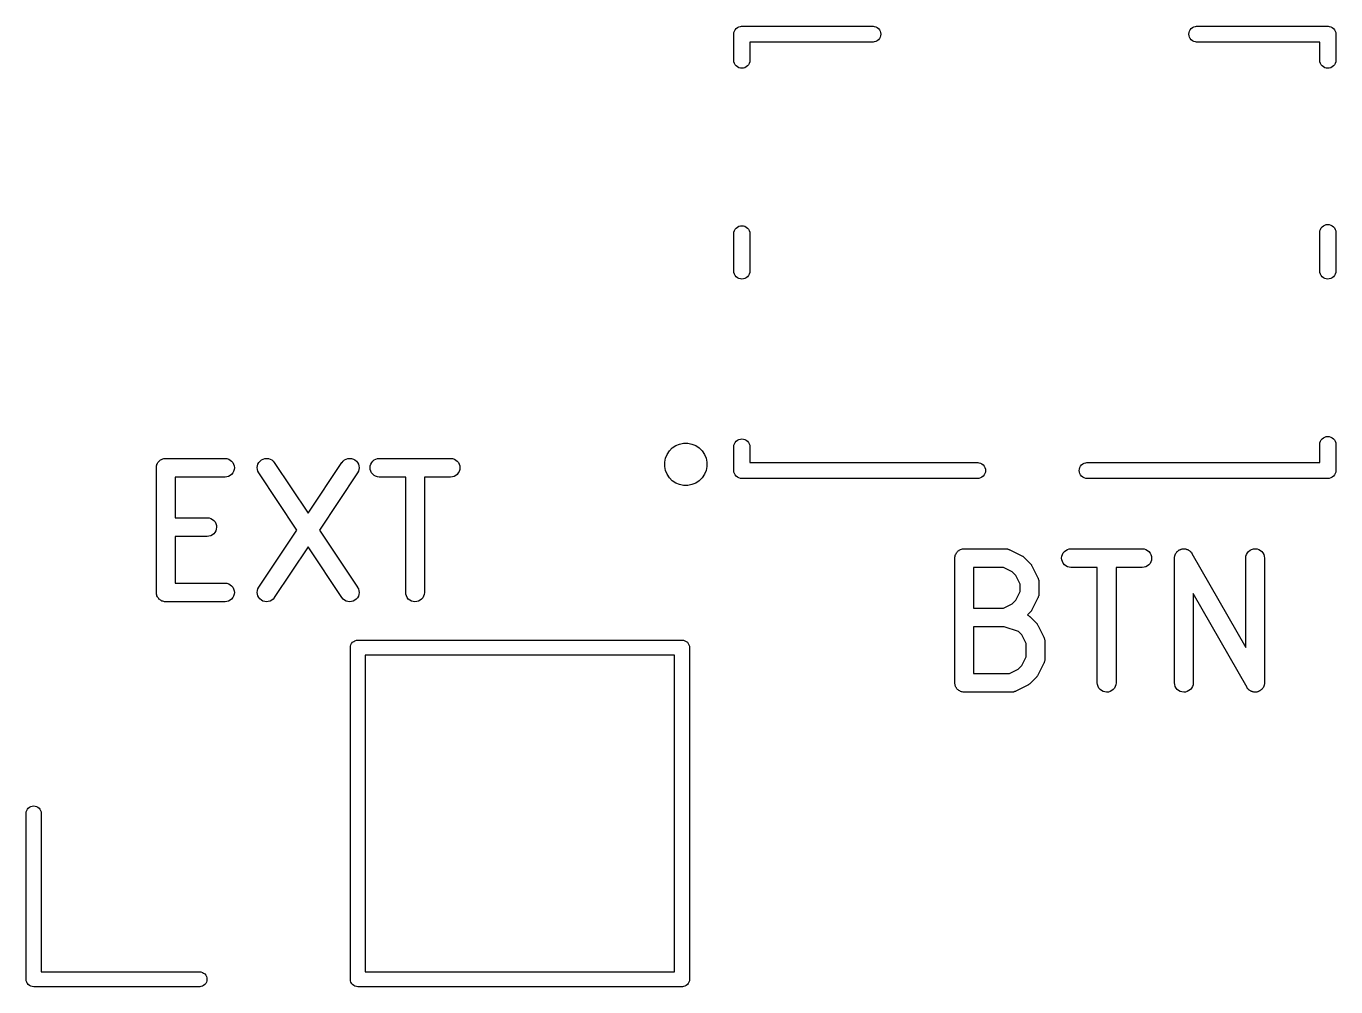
# Model space of a CAD drawing. Extents: x 82.9 to 154.2, y -94.9 to -68.3.
# Drawn here: x 114.01 to 124.51, y -75.99 to -68.29 of the extents above; entities that cross this region are included whole.
import ezdxf

# ---------------------------------------------------------------- set-up
doc = ezdxf.new("R2010")
doc.units = 0
doc.layers.add('BLACK', color=7, linetype='CONTINUOUS')

msp = doc.modelspace()

# ---------------------------------------------------------------- linework, layer by layer
at = {"layer": 'BLACK', "linetype": 'CONTINUOUS'}
for p, q in [((119.686, -68.35), (119.687, -68.3376)), ((119.687, -68.3531), (119.686, -68.35)), ((119.686, -68.5631), (119.687, -68.3531)), ((119.687, -68.3376), (119.691, -68.3256)), ((119.691, -68.3256), (119.697, -68.3146)), ((119.697, -68.3146), (119.705, -68.3049)), ((119.705, -68.3049), (119.715, -68.2969)), ((119.715, -68.2969), (119.726, -68.291)), ((119.726, -68.291), (119.738, -68.2874)), ((119.738, -68.2874), (119.747, -68.2865)), ((119.747, -68.2865), (119.75, -68.2862)), ((119.75, -68.2862), (119.753, -68.2865)), ((119.753, -68.2865), (120.803, -68.2865)), ((120.803, -68.2865), (120.812, -68.2874)), ((120.812, -68.2874), (120.824, -68.291)), ((120.824, -68.291), (120.835, -68.2969)), ((120.835, -68.2969), (120.845, -68.3049)), ((120.845, -68.3049), (120.853, -68.3146)), ((120.853, -68.3146), (120.859, -68.3256)), ((120.859, -68.3744), (120.853, -68.3854)), ((120.859, -68.3256), (120.863, -68.3376)), ((120.863, -68.3624), (120.859, -68.3744)), ((120.863, -68.3376), (120.864, -68.35)), ((120.864, -68.35), (120.863, -68.3624)), ((123.336, -68.35), (123.337, -68.3376)), ((123.337, -68.3624), (123.336, -68.35)), ((123.337, -68.3376), (123.341, -68.3256)), ((123.341, -68.3744), (123.337, -68.3624)), ((123.341, -68.3256), (123.347, -68.3146)), ((123.347, -68.3854), (123.341, -68.3744)), ((123.347, -68.3146), (123.355, -68.3049)), ((123.355, -68.3049), (123.365, -68.2969)), ((123.365, -68.2969), (123.376, -68.291)), ((123.376, -68.291), (123.388, -68.2874)), ((123.388, -68.2874), (123.397, -68.2865)), ((123.397, -68.2865), (124.447, -68.2865)), ((124.447, -68.2865), (124.45, -68.2862)), ((124.45, -68.2862), (124.453, -68.2865)), ((124.453, -68.2865), (124.462, -68.2874)), ((124.462, -68.2874), (124.474, -68.291)), ((124.474, -68.291), (124.485, -68.2969)), ((124.485, -68.2969), (124.495, -68.3049)), ((124.495, -68.3049), (124.503, -68.3146)), ((124.503, -68.3146), (124.509, -68.3256)), ((124.509, -68.3256), (124.513, -68.3376)), ((124.513, -68.3376), (124.514, -68.35)), ((124.514, -68.35), (124.513, -68.3531)), ((124.513, -68.3531), (124.513, -68.5631)), ((120.803, -68.4135), (119.813, -68.4135)), ((119.813, -68.4135), (119.813, -68.5631)), ((120.812, -68.4126), (120.803, -68.4135)), ((120.824, -68.4089), (120.812, -68.4126)), ((120.835, -68.4031), (120.824, -68.4089)), ((120.845, -68.3951), (120.835, -68.4031)), ((120.853, -68.3854), (120.845, -68.3951)), ((123.355, -68.3951), (123.347, -68.3854)), ((123.365, -68.4031), (123.355, -68.3951)), ((123.376, -68.4089), (123.365, -68.4031)), ((123.388, -68.4126), (123.376, -68.4089)), ((123.397, -68.4135), (123.388, -68.4126)), ((124.387, -68.4135), (123.397, -68.4135)), ((124.386, -68.5631), (124.387, -68.4135)), ((119.687, -68.5724), (119.686, -68.5631)), ((119.691, -68.5844), (119.687, -68.5724)), ((119.697, -68.5954), (119.691, -68.5844)), ((119.809, -68.5844), (119.803, -68.5954)), ((119.813, -68.5724), (119.809, -68.5844)), ((119.813, -68.5631), (119.813, -68.5724)), ((124.387, -68.5724), (124.386, -68.5631)), ((124.391, -68.5844), (124.387, -68.5724)), ((124.397, -68.5954), (124.391, -68.5844)), ((124.509, -68.5844), (124.503, -68.5954)), ((124.513, -68.5724), (124.509, -68.5844)), ((124.513, -68.5631), (124.513, -68.5724)), ((119.705, -68.6051), (119.697, -68.5954)), ((119.715, -68.6131), (119.705, -68.6051)), ((119.726, -68.6189), (119.715, -68.6131)), ((119.738, -68.6226), (119.726, -68.6189)), ((119.75, -68.6238), (119.738, -68.6226)), ((119.762, -68.6226), (119.75, -68.6238)), ((119.774, -68.6189), (119.762, -68.6226)), ((119.785, -68.6131), (119.774, -68.6189)), ((119.795, -68.6051), (119.785, -68.6131)), ((119.803, -68.5954), (119.795, -68.6051)), ((124.405, -68.6051), (124.397, -68.5954)), ((124.415, -68.6131), (124.405, -68.6051)), ((124.426, -68.6189), (124.415, -68.6131)), ((124.438, -68.6226), (124.426, -68.6189)), ((124.45, -68.6238), (124.438, -68.6226)), ((124.462, -68.6226), (124.45, -68.6238)), ((124.474, -68.6189), (124.462, -68.6226)), ((124.485, -68.6131), (124.474, -68.6189)), ((124.495, -68.6051), (124.485, -68.6131)), ((124.503, -68.5954), (124.495, -68.6051)), ((119.686, -70.2531), (119.687, -69.9469)), ((119.687, -69.9376), (119.691, -69.9256)), ((119.687, -69.9469), (119.687, -69.9376)), ((119.691, -69.9256), (119.697, -69.9146)), ((119.697, -69.9146), (119.705, -69.9049)), ((119.705, -69.9049), (119.715, -69.8969)), ((119.715, -69.8969), (119.726, -69.891)), ((119.726, -69.891), (119.738, -69.8874)), ((119.738, -69.8874), (119.75, -69.8862)), ((119.75, -69.8862), (119.762, -69.8874)), ((119.762, -69.8874), (119.774, -69.891)), ((119.774, -69.891), (119.785, -69.8969)), ((119.785, -69.8969), (119.795, -69.9049)), ((119.795, -69.9049), (119.803, -69.9146)), ((119.803, -69.9146), (119.809, -69.9256)), ((119.809, -69.9256), (119.813, -69.9376)), ((119.813, -69.9376), (119.813, -69.9469)), ((119.813, -69.9469), (119.813, -70.2531)), ((124.386, -69.9369), (124.387, -69.9276)), ((124.387, -70.2531), (124.386, -69.9369)), ((124.387, -69.9276), (124.391, -69.9156)), ((124.391, -69.9156), (124.397, -69.9046)), ((124.397, -69.9046), (124.405, -69.8949)), ((124.405, -69.8949), (124.415, -69.8869)), ((124.415, -69.8869), (124.426, -69.8811)), ((124.426, -69.8811), (124.438, -69.8774)), ((124.438, -69.8774), (124.45, -69.8762)), ((124.45, -69.8762), (124.462, -69.8774)), ((124.462, -69.8774), (124.474, -69.8811)), ((124.474, -69.8811), (124.485, -69.8869)), ((124.485, -69.8869), (124.495, -69.8949)), ((124.495, -69.8949), (124.503, -69.9046)), ((124.503, -69.9046), (124.509, -69.9156)), ((124.509, -69.9156), (124.513, -69.9276)), ((124.513, -69.9276), (124.513, -69.9369)), ((124.513, -69.9369), (124.513, -70.2531)), ((119.687, -70.2624), (119.686, -70.2531)), ((119.691, -70.2744), (119.687, -70.2624)), ((119.813, -70.2624), (119.809, -70.2744)), ((119.813, -70.2531), (119.813, -70.2624)), ((124.387, -70.2624), (124.387, -70.2531)), ((124.391, -70.2744), (124.387, -70.2624)), ((124.513, -70.2624), (124.509, -70.2744)), ((124.513, -70.2531), (124.513, -70.2624)), ((119.697, -70.2854), (119.691, -70.2744)), ((119.705, -70.2951), (119.697, -70.2854)), ((119.715, -70.3031), (119.705, -70.2951)), ((119.726, -70.3089), (119.715, -70.3031)), ((119.738, -70.3126), (119.726, -70.3089)), ((119.75, -70.3138), (119.738, -70.3126)), ((119.762, -70.3126), (119.75, -70.3138)), ((119.774, -70.3089), (119.762, -70.3126)), ((119.785, -70.3031), (119.774, -70.3089)), ((119.795, -70.2951), (119.785, -70.3031)), ((119.803, -70.2854), (119.795, -70.2951)), ((119.809, -70.2744), (119.803, -70.2854)), ((124.397, -70.2854), (124.391, -70.2744)), ((124.405, -70.2951), (124.397, -70.2854)), ((124.415, -70.3031), (124.405, -70.2951)), ((124.426, -70.3089), (124.415, -70.3031)), ((124.438, -70.3126), (124.426, -70.3089)), ((124.45, -70.3138), (124.438, -70.3126)), ((124.462, -70.3126), (124.45, -70.3138)), ((124.474, -70.3089), (124.462, -70.3126)), ((124.485, -70.3031), (124.474, -70.3089)), ((124.495, -70.2951), (124.485, -70.3031)), ((124.503, -70.2854), (124.495, -70.2951)), ((124.509, -70.2744), (124.503, -70.2854)), ((119.251, -71.6373), (119.283, -71.6308)), ((119.283, -71.6308), (119.317, -71.6308)), ((119.317, -71.6308), (119.349, -71.6373)), ((119.687, -71.6476), (119.691, -71.6356)), ((119.691, -71.6356), (119.697, -71.6246)), ((119.697, -71.6246), (119.705, -71.6149)), ((119.705, -71.6149), (119.715, -71.6069)), ((119.715, -71.6069), (119.726, -71.6011)), ((119.726, -71.6011), (119.738, -71.5974)), ((119.738, -71.5974), (119.75, -71.5962)), ((119.75, -71.5962), (119.762, -71.5974)), ((119.762, -71.5974), (119.774, -71.6011)), ((119.774, -71.6011), (119.785, -71.6069)), ((119.785, -71.6069), (119.795, -71.6149)), ((119.795, -71.6149), (119.803, -71.6246)), ((119.803, -71.6246), (119.809, -71.6356)), ((119.809, -71.6356), (119.813, -71.6476)), ((124.386, -71.7865), (124.387, -71.6369)), ((124.387, -71.6276), (124.391, -71.6156)), ((124.387, -71.6369), (124.387, -71.6276)), ((124.391, -71.6156), (124.397, -71.6046)), ((124.397, -71.6046), (124.405, -71.5949)), ((124.405, -71.5949), (124.415, -71.5869)), ((124.415, -71.5869), (124.426, -71.581)), ((124.426, -71.581), (124.438, -71.5774)), ((124.438, -71.5774), (124.45, -71.5762)), ((124.45, -71.5762), (124.462, -71.5774)), ((124.462, -71.5774), (124.474, -71.581)), ((124.474, -71.581), (124.485, -71.5869)), ((124.485, -71.5869), (124.495, -71.5949)), ((124.495, -71.5949), (124.503, -71.6046)), ((124.503, -71.6046), (124.509, -71.6156)), ((124.509, -71.6156), (124.513, -71.6276)), ((124.513, -71.6276), (124.513, -71.6369)), ((124.513, -71.6369), (124.513, -71.8469)), ((119.137, -71.7507), (119.15, -71.7199)), ((119.15, -71.7199), (119.169, -71.6922)), ((119.169, -71.6922), (119.192, -71.6686)), ((119.192, -71.6686), (119.22, -71.6501)), ((119.22, -71.6501), (119.251, -71.6373)), ((119.349, -71.6373), (119.38, -71.6501)), ((119.38, -71.6501), (119.408, -71.6686)), ((119.408, -71.6686), (119.431, -71.6922)), ((119.431, -71.6922), (119.45, -71.7199)), ((119.45, -71.7199), (119.463, -71.7507)), ((119.686, -71.8469), (119.687, -71.6569)), ((119.687, -71.6569), (119.687, -71.6476)), ((119.813, -71.6476), (119.813, -71.6569)), ((119.813, -71.6569), (119.813, -71.7865)), ((115.054, -71.8193), (115.055, -71.8123)), ((115.054, -71.8263), (115.054, -71.8193)), ((115.054, -71.8268), (115.054, -71.8263)), ((115.054, -71.8269), (115.054, -71.8268)), ((115.054, -71.8274), (115.054, -71.8269)), ((115.054, -71.8269), (115.054, -71.8269)), ((115.054, -72.8274), (115.054, -71.8274)), ((115.055, -71.8118), (115.057, -71.8051)), ((115.055, -71.812), (115.055, -71.8118)), ((115.055, -71.8123), (115.055, -71.812)), ((115.057, -71.8051), (115.059, -71.7983)), ((115.059, -71.7983), (115.06, -71.7981)), ((115.06, -71.7978), (115.063, -71.7916)), ((115.06, -71.7981), (115.06, -71.7978)), ((115.063, -71.7916), (115.066, -71.7854)), ((115.066, -71.7854), (115.067, -71.7852)), ((115.067, -71.785), (115.071, -71.7796)), ((115.067, -71.7852), (115.067, -71.785)), ((115.071, -71.7796), (115.076, -71.7742)), ((115.076, -71.7738), (115.082, -71.7694)), ((115.076, -71.774), (115.076, -71.7738)), ((115.076, -71.7742), (115.076, -71.774)), ((115.082, -71.7694), (115.087, -71.7649)), ((115.087, -71.7648), (115.088, -71.7646)), ((115.087, -71.7649), (115.087, -71.7648)), ((115.088, -71.7646), (115.094, -71.7614)), ((115.094, -71.7614), (115.1, -71.758)), ((115.1, -71.7578), (115.107, -71.7558)), ((115.1, -71.758), (115.1, -71.7578)), ((115.1, -71.758), (115.1, -71.758)), ((115.107, -71.7558), (115.114, -71.7538)), ((115.114, -71.7538), (115.115, -71.7537)), ((115.114, -71.7538), (115.114, -71.7538)), ((115.115, -71.7537), (115.122, -71.7531)), ((115.122, -71.7531), (115.129, -71.7524)), ((115.129, -71.7524), (115.605, -71.7524)), ((115.605, -71.7524), (115.606, -71.7524)), ((115.606, -71.7524), (115.62, -71.754)), ((115.62, -71.754), (115.634, -71.7584)), ((115.634, -71.7584), (115.647, -71.7655)), ((115.647, -71.7655), (115.658, -71.7749)), ((115.658, -71.7749), (115.668, -71.7863)), ((115.668, -71.7863), (115.674, -71.7993)), ((115.674, -71.7993), (115.678, -71.8133)), ((115.678, -71.8425), (115.674, -71.8564)), ((115.678, -71.8133), (115.68, -71.8279)), ((115.68, -71.8279), (115.678, -71.8425)), ((115.863, -71.8265), (115.865, -71.8119)), ((115.864, -71.841), (115.863, -71.8265)), ((115.868, -71.8551), (115.864, -71.841)), ((115.865, -71.8119), (115.869, -71.7979)), ((115.869, -71.7979), (115.876, -71.7851)), ((115.876, -71.7851), (115.886, -71.7739)), ((115.886, -71.7739), (115.897, -71.7647)), ((115.897, -71.7647), (115.91, -71.7579)), ((115.91, -71.7579), (115.924, -71.7537)), ((115.924, -71.7537), (115.938, -71.7524)), ((115.938, -71.7524), (115.953, -71.7539)), ((115.953, -71.7539), (115.967, -71.7582)), ((115.967, -71.7582), (115.98, -71.7651)), ((115.98, -71.7651), (115.991, -71.7744)), ((115.991, -71.7744), (116, -71.7858)), ((116, -71.7858), (116.271, -72.1922)), ((116.271, -72.1922), (116.542, -71.7858)), ((116.542, -71.7858), (116.543, -71.7849)), ((116.543, -71.7849), (116.552, -71.7737)), ((116.552, -71.7737), (116.564, -71.7646)), ((116.564, -71.7646), (116.577, -71.7578)), ((116.577, -71.7578), (116.591, -71.7537)), ((116.591, -71.7537), (116.605, -71.7524)), ((116.605, -71.7524), (116.62, -71.7539)), ((116.62, -71.7539), (116.634, -71.7583)), ((116.634, -71.7583), (116.647, -71.7653)), ((116.647, -71.7653), (116.658, -71.7746)), ((116.658, -71.7746), (116.667, -71.786)), ((116.667, -71.786), (116.674, -71.7989)), ((116.674, -71.7989), (116.678, -71.8129)), ((116.678, -71.8421), (116.674, -71.8561)), ((116.678, -71.8129), (116.68, -71.8275)), ((116.68, -71.8275), (116.678, -71.8421)), ((116.768, -71.8269), (116.769, -71.8123)), ((116.769, -71.8414), (116.768, -71.8269)), ((116.769, -71.8123), (116.774, -71.7983)), ((116.773, -71.8555), (116.769, -71.8414)), ((116.774, -71.7983), (116.781, -71.7854)), ((116.781, -71.7854), (116.79, -71.7742)), ((116.79, -71.7742), (116.801, -71.7649)), ((116.801, -71.7649), (116.814, -71.758)), ((116.814, -71.758), (116.828, -71.7538)), ((116.828, -71.7538), (116.843, -71.7524)), ((116.843, -71.7524), (117.414, -71.7524)), ((117.414, -71.7524), (117.415, -71.7524)), ((117.415, -71.7524), (117.43, -71.754)), ((117.43, -71.754), (117.444, -71.7584)), ((117.444, -71.7584), (117.457, -71.7655)), ((117.457, -71.7655), (117.468, -71.7749)), ((117.468, -71.7749), (117.477, -71.7863)), ((117.477, -71.7863), (117.484, -71.7993)), ((117.488, -71.8425), (117.483, -71.8564)), ((117.484, -71.7993), (117.488, -71.8133)), ((117.488, -71.8133), (117.489, -71.8279)), ((117.489, -71.8279), (117.488, -71.8425)), ((119.131, -71.7833), (119.137, -71.7507)), ((119.131, -71.8167), (119.131, -71.7833)), ((119.137, -71.8493), (119.131, -71.8167)), ((119.463, -71.7507), (119.469, -71.7833)), ((119.469, -71.8167), (119.463, -71.8493)), ((119.469, -71.7833), (119.469, -71.8167)), ((119.686, -71.85), (119.686, -71.8469)), ((119.813, -71.7865), (121.643, -71.7865)), ((121.643, -71.7865), (121.652, -71.7874)), ((121.652, -71.7874), (121.664, -71.791)), ((121.664, -71.791), (121.675, -71.7969)), ((121.675, -71.7969), (121.685, -71.8049)), ((121.685, -71.8049), (121.693, -71.8146)), ((121.693, -71.8146), (121.699, -71.8256)), ((121.699, -71.8256), (121.703, -71.8376)), ((121.703, -71.8376), (121.704, -71.85)), ((122.456, -71.85), (122.457, -71.8376)), ((122.457, -71.8376), (122.461, -71.8256)), ((122.461, -71.8256), (122.467, -71.8146)), ((122.467, -71.8146), (122.475, -71.8049)), ((122.475, -71.8049), (122.485, -71.7969)), ((122.485, -71.7969), (122.496, -71.791)), ((122.496, -71.791), (122.508, -71.7874)), ((122.508, -71.7874), (122.517, -71.7865)), ((122.517, -71.7865), (124.386, -71.7865)), ((124.513, -71.8469), (124.514, -71.85)), ((115.605, -71.9024), (115.204, -71.9024)), ((115.204, -71.9024), (115.204, -72.2286)), ((115.619, -71.901), (115.605, -71.9024)), ((115.633, -71.8967), (115.619, -71.901)), ((115.646, -71.8898), (115.633, -71.8967)), ((115.658, -71.8806), (115.646, -71.8898)), ((115.667, -71.8693), (115.658, -71.8806)), ((115.674, -71.8564), (115.667, -71.8693)), ((115.875, -71.8681), (115.868, -71.8551)), ((115.876, -71.869), (115.875, -71.8681)), ((116.181, -72.3274), (115.876, -71.869)), ((116.667, -71.869), (116.362, -72.3274)), ((116.674, -71.8561), (116.667, -71.869)), ((116.78, -71.8684), (116.773, -71.8555)), ((116.789, -71.8799), (116.78, -71.8684)), ((116.8, -71.8893), (116.789, -71.8799)), ((116.813, -71.8963), (116.8, -71.8893)), ((116.827, -71.9007), (116.813, -71.8963)), ((116.842, -71.9024), (116.827, -71.9007)), ((116.843, -71.9024), (116.842, -71.9024)), ((117.054, -71.9024), (116.843, -71.9024)), ((117.054, -72.8274), (117.054, -71.9024)), ((117.414, -71.9024), (117.204, -71.9024)), ((117.204, -71.9024), (117.204, -72.8274)), ((117.429, -71.901), (117.414, -71.9024)), ((117.443, -71.8967), (117.429, -71.901)), ((117.456, -71.8898), (117.443, -71.8967)), ((117.467, -71.8806), (117.456, -71.8898)), ((117.476, -71.8693), (117.467, -71.8806)), ((117.483, -71.8564), (117.476, -71.8693)), ((119.15, -71.8801), (119.137, -71.8493)), ((119.169, -71.9078), (119.15, -71.8801)), ((119.192, -71.9314), (119.169, -71.9078)), ((119.22, -71.9499), (119.192, -71.9314)), ((119.251, -71.9627), (119.22, -71.9499)), ((119.38, -71.9499), (119.349, -71.9627)), ((119.408, -71.9314), (119.38, -71.9499)), ((119.431, -71.9078), (119.408, -71.9314)), ((119.45, -71.8801), (119.431, -71.9078)), ((119.463, -71.8493), (119.45, -71.8801)), ((119.687, -71.8624), (119.686, -71.85)), ((119.691, -71.8744), (119.687, -71.8624)), ((119.694, -71.8799), (119.691, -71.8744)), ((119.697, -71.8854), (119.694, -71.8799)), ((119.705, -71.8951), (119.697, -71.8854)), ((119.715, -71.9031), (119.705, -71.8951)), ((119.726, -71.9089), (119.715, -71.9031)), ((119.738, -71.9126), (119.726, -71.9089)), ((119.75, -71.9138), (119.738, -71.9126)), ((119.753, -71.9135), (119.75, -71.9138)), ((121.643, -71.9135), (119.753, -71.9135)), ((121.652, -71.9126), (121.643, -71.9135)), ((121.664, -71.9089), (121.652, -71.9126)), ((121.675, -71.9031), (121.664, -71.9089)), ((121.685, -71.8951), (121.675, -71.9031)), ((121.693, -71.8854), (121.685, -71.8951)), ((121.699, -71.8744), (121.693, -71.8854)), ((121.703, -71.8624), (121.699, -71.8744)), ((121.704, -71.85), (121.703, -71.8624)), ((122.457, -71.8624), (122.456, -71.85)), ((122.461, -71.8744), (122.457, -71.8624)), ((122.467, -71.8854), (122.461, -71.8744)), ((122.475, -71.8951), (122.467, -71.8854)), ((122.485, -71.9031), (122.475, -71.8951)), ((122.496, -71.9089), (122.485, -71.9031)), ((122.508, -71.9126), (122.496, -71.9089)), ((122.517, -71.9135), (122.508, -71.9126)), ((124.447, -71.9135), (122.517, -71.9135)), ((124.45, -71.9138), (124.447, -71.9135)), ((124.453, -71.9135), (124.45, -71.9138)), ((124.462, -71.9126), (124.453, -71.9135)), ((124.474, -71.9089), (124.462, -71.9126)), ((124.485, -71.9031), (124.474, -71.9089)), ((124.495, -71.8951), (124.485, -71.9031)), ((124.503, -71.8854), (124.495, -71.8951)), ((124.509, -71.8744), (124.503, -71.8854)), ((124.513, -71.8624), (124.509, -71.8744)), ((124.514, -71.85), (124.513, -71.8624)), ((119.283, -71.9692), (119.251, -71.9627)), ((119.317, -71.9692), (119.283, -71.9692)), ((119.349, -71.9627), (119.317, -71.9692)), ((115.204, -72.2286), (115.462, -72.2286)), ((115.462, -72.2286), (115.463, -72.2286)), ((115.463, -72.2286), (115.477, -72.2302)), ((115.477, -72.2302), (115.491, -72.2346)), ((115.491, -72.2346), (115.504, -72.2417)), ((115.504, -72.2417), (115.515, -72.2511)), ((115.515, -72.2511), (115.525, -72.2625)), ((115.525, -72.2625), (115.531, -72.2755)), ((115.503, -72.366), (115.49, -72.3729)), ((115.515, -72.3568), (115.503, -72.366)), ((115.524, -72.3455), (115.515, -72.3568)), ((115.531, -72.3326), (115.524, -72.3455)), ((115.531, -72.2755), (115.536, -72.2895)), ((115.535, -72.3187), (115.531, -72.3326)), ((115.537, -72.3041), (115.535, -72.3187)), ((115.536, -72.2895), (115.537, -72.3041)), ((115.876, -72.7858), (116.181, -72.3274)), ((116.362, -72.3274), (116.667, -72.7858)), ((115.462, -72.3786), (115.204, -72.3786)), ((115.204, -72.3786), (115.204, -72.7524)), ((115.476, -72.3771), (115.462, -72.3786)), ((115.49, -72.3729), (115.476, -72.3771)), ((116.271, -72.4626), (116, -72.869)), ((116.542, -72.869), (116.271, -72.4626)), ((121.526, -72.4781), (121.533, -72.4774)), ((121.533, -72.4774), (121.867, -72.4774)), ((121.867, -72.4774), (121.868, -72.4774)), ((121.868, -72.4774), (121.87, -72.4776)), ((122.376, -72.4788), (122.39, -72.4774)), ((122.39, -72.4774), (122.962, -72.4774)), ((122.962, -72.4774), (122.963, -72.4774)), ((122.963, -72.4774), (122.977, -72.479)), ((123.291, -72.4778), (123.296, -72.4774)), ((123.296, -72.4774), (123.298, -72.4776)), ((123.853, -72.4787), (123.867, -72.4774)), ((123.867, -72.4774), (123.882, -72.4789)), ((121.458, -72.5513), (121.459, -72.5443)), ((121.458, -72.5518), (121.458, -72.5513)), ((121.458, -72.5519), (121.458, -72.5518)), ((121.458, -72.5524), (121.458, -72.5519)), ((121.458, -72.5519), (121.458, -72.5519)), ((121.458, -73.5524), (121.458, -72.5524)), ((121.459, -72.5443), (121.46, -72.5373)), ((121.46, -72.5368), (121.462, -72.5301)), ((121.46, -72.537), (121.46, -72.5368)), ((121.46, -72.5373), (121.46, -72.537)), ((121.462, -72.5301), (121.464, -72.5233)), ((121.464, -72.5228), (121.468, -72.5166)), ((121.464, -72.5231), (121.464, -72.5228)), ((121.464, -72.5233), (121.464, -72.5231)), ((121.468, -72.5166), (121.471, -72.5104)), ((121.471, -72.51), (121.476, -72.5046)), ((121.471, -72.5102), (121.471, -72.51)), ((121.471, -72.5104), (121.471, -72.5102)), ((121.476, -72.5046), (121.48, -72.4992)), ((121.48, -72.4992), (121.481, -72.499)), ((121.481, -72.4988), (121.486, -72.4944)), ((121.481, -72.499), (121.481, -72.4988)), ((121.486, -72.4944), (121.492, -72.4899)), ((121.492, -72.4896), (121.499, -72.4864)), ((121.492, -72.4898), (121.492, -72.4896)), ((121.492, -72.4899), (121.492, -72.4898)), ((121.499, -72.4864), (121.505, -72.483)), ((121.505, -72.4828), (121.512, -72.4808)), ((121.505, -72.483), (121.505, -72.4828)), ((121.505, -72.483), (121.505, -72.483)), ((121.512, -72.4808), (121.519, -72.4788)), ((121.519, -72.4787), (121.526, -72.4781)), ((121.519, -72.4788), (121.519, -72.4787)), ((121.519, -72.4788), (121.519, -72.4788)), ((121.87, -72.4776), (121.872, -72.4776)), ((121.872, -72.4776), (121.877, -72.4784)), ((121.877, -72.4784), (121.882, -72.479)), ((121.882, -72.479), (121.884, -72.4797)), ((121.884, -72.4797), (121.887, -72.4801)), ((121.887, -72.4801), (121.891, -72.4819)), ((121.891, -72.4819), (121.896, -72.4834)), ((121.896, -72.4834), (121.898, -72.4845)), ((121.898, -72.4845), (121.9, -72.4853)), ((121.9, -72.4853), (121.995, -72.5329)), ((121.995, -72.5329), (121.996, -72.5334)), ((121.996, -72.5334), (122, -72.5357)), ((122, -72.5357), (122.004, -72.5377)), ((122.004, -72.5377), (122.006, -72.5397)), ((122.006, -72.5397), (122.009, -72.5414)), ((122.009, -72.5414), (122.012, -72.5443)), ((122.012, -72.5443), (122.015, -72.547)), ((122.015, -72.547), (122.063, -72.5946)), ((122.315, -72.5519), (122.317, -72.5373)), ((122.317, -72.5664), (122.315, -72.5519)), ((122.317, -72.5373), (122.321, -72.5233)), ((122.321, -72.5805), (122.317, -72.5664)), ((122.321, -72.5233), (122.328, -72.5104)), ((122.328, -72.5934), (122.321, -72.5805)), ((122.328, -72.5104), (122.338, -72.4992)), ((122.338, -72.4992), (122.349, -72.4899)), ((122.349, -72.4899), (122.362, -72.483)), ((122.362, -72.483), (122.376, -72.4788)), ((122.977, -72.479), (122.991, -72.4834)), ((122.991, -72.4834), (123.004, -72.4905)), ((123.004, -72.4905), (123.015, -72.4999)), ((123.015, -72.4999), (123.025, -72.5113)), ((123.031, -72.5814), (123.024, -72.5943)), ((123.025, -72.5113), (123.031, -72.5243)), ((123.031, -72.5243), (123.036, -72.5383)), ((123.035, -72.5675), (123.031, -72.5814)), ((123.037, -72.5529), (123.035, -72.5675)), ((123.036, -72.5383), (123.037, -72.5529)), ((123.22, -72.5463), (123.221, -72.5416)), ((123.221, -72.5488), (123.22, -72.5463)), ((123.22, -72.5513), (123.221, -72.5488)), ((123.22, -72.5524), (123.22, -72.5513)), ((123.22, -73.5524), (123.22, -72.5524)), ((123.221, -72.5416), (123.222, -72.5368)), ((123.222, -72.5368), (123.223, -72.5344)), ((123.223, -72.5319), (123.225, -72.5274)), ((123.223, -72.5344), (123.223, -72.5319)), ((123.225, -72.5274), (123.226, -72.5228)), ((123.226, -72.5228), (123.228, -72.5206)), ((123.228, -72.5183), (123.231, -72.5142)), ((123.228, -72.5206), (123.228, -72.5183)), ((123.231, -72.5142), (123.233, -72.51)), ((123.233, -72.51), (123.235, -72.5081)), ((123.235, -72.5081), (123.236, -72.5059)), ((123.236, -72.5059), (123.24, -72.5025)), ((123.24, -72.5025), (123.243, -72.4988)), ((123.243, -72.4988), (123.245, -72.4972)), ((123.245, -72.4972), (123.246, -72.4954)), ((123.246, -72.4954), (123.25, -72.4926)), ((123.25, -72.4926), (123.254, -72.4896)), ((123.254, -72.4896), (123.256, -72.4885)), ((123.256, -72.4885), (123.258, -72.487)), ((123.258, -72.487), (123.263, -72.4851)), ((123.263, -72.4851), (123.267, -72.4828)), ((123.267, -72.4828), (123.27, -72.4821)), ((123.27, -72.4821), (123.272, -72.4811)), ((123.272, -72.4811), (123.277, -72.4801)), ((123.277, -72.4801), (123.281, -72.4787)), ((123.281, -72.4787), (123.284, -72.4785)), ((123.284, -72.4785), (123.286, -72.4779)), ((123.286, -72.4779), (123.291, -72.4778)), ((123.298, -72.4776), (123.301, -72.4776)), ((123.301, -72.4776), (123.306, -72.4784)), ((123.306, -72.4784), (123.31, -72.4789)), ((123.31, -72.4789), (123.313, -72.4797)), ((123.313, -72.4797), (123.315, -72.4801)), ((123.315, -72.4801), (123.32, -72.4818)), ((123.32, -72.4818), (123.324, -72.4832)), ((123.324, -72.4832), (123.327, -72.4844)), ((123.327, -72.4844), (123.329, -72.4854)), ((123.329, -72.4854), (123.333, -72.4879)), ((123.333, -72.4879), (123.337, -72.4902)), ((123.337, -72.4902), (123.339, -72.4918)), ((123.339, -72.4918), (123.341, -72.4932)), ((123.341, -72.4932), (123.345, -72.4965)), ((123.345, -72.4965), (123.348, -72.4995)), ((123.348, -72.4995), (123.35, -72.5015)), ((123.35, -72.5015), (123.352, -72.5032)), ((123.352, -72.5032), (123.355, -72.5072)), ((123.355, -72.5072), (123.358, -72.5109)), ((123.358, -72.5109), (123.359, -72.5131)), ((123.359, -72.5131), (123.36, -72.5152)), ((123.36, -72.5152), (123.792, -73.27)), ((123.792, -72.5513), (123.793, -72.5368)), ((123.792, -72.5524), (123.792, -72.5513)), ((123.792, -73.27), (123.792, -72.5524)), ((123.793, -72.5368), (123.798, -72.5228)), ((123.798, -72.5228), (123.805, -72.51)), ((123.805, -72.51), (123.814, -72.4988)), ((123.814, -72.4988), (123.826, -72.4896)), ((123.826, -72.4896), (123.839, -72.4828)), ((123.839, -72.4828), (123.853, -72.4787)), ((123.882, -72.4789), (123.896, -72.4832)), ((123.896, -72.4832), (123.909, -72.4902)), ((123.909, -72.4902), (123.92, -72.4995)), ((123.92, -72.4995), (123.929, -72.5109)), ((123.929, -72.5109), (123.936, -72.5238)), ((123.936, -72.5238), (123.94, -72.5378)), ((123.94, -72.5378), (123.942, -72.5524)), ((123.942, -72.5524), (123.942, -73.5524)), ((121.608, -72.6274), (121.608, -72.9536)), ((121.849, -72.6274), (121.608, -72.6274)), ((121.917, -72.6616), (121.849, -72.6274)), ((121.948, -72.692), (121.917, -72.6616)), ((122.063, -72.5946), (122.063, -72.5953)), ((122.063, -72.5953), (122.066, -72.5986)), ((122.066, -72.5986), (122.069, -72.6017)), ((122.069, -72.6017), (122.07, -72.6043)), ((122.07, -72.6043), (122.072, -72.6068)), ((122.072, -72.6068), (122.074, -72.6105)), ((122.074, -72.6105), (122.077, -72.6141)), ((122.077, -72.6141), (122.124, -72.7093)), ((122.337, -72.6049), (122.328, -72.5934)), ((122.348, -72.6143), (122.337, -72.6049)), ((122.361, -72.6213), (122.348, -72.6143)), ((122.375, -72.6257), (122.361, -72.6213)), ((122.389, -72.6274), (122.375, -72.6257)), ((122.39, -72.6274), (122.389, -72.6274)), ((122.601, -72.6274), (122.39, -72.6274)), ((122.601, -73.5524), (122.601, -72.6274)), ((122.962, -72.6274), (122.751, -72.6274)), ((122.751, -72.6274), (122.751, -73.5524)), ((122.976, -72.626), (122.962, -72.6274)), ((122.99, -72.6217), (122.976, -72.626)), ((123.003, -72.6148), (122.99, -72.6217)), ((123.015, -72.6056), (123.003, -72.6148)), ((123.024, -72.5943), (123.015, -72.6056)), ((115.204, -72.7524), (115.605, -72.7524)), ((115.605, -72.7524), (115.606, -72.7524)), ((115.606, -72.7524), (115.62, -72.754)), ((115.62, -72.754), (115.634, -72.7584)), ((115.634, -72.7584), (115.647, -72.7655)), ((115.647, -72.7655), (115.658, -72.7749)), ((115.658, -72.7749), (115.668, -72.7863)), ((115.668, -72.7863), (115.674, -72.7993)), ((115.869, -72.7987), (115.876, -72.7858)), ((116.667, -72.7858), (116.668, -72.7867)), ((116.668, -72.7867), (116.674, -72.7997)), ((121.982, -72.7606), (121.948, -72.692)), ((121.982, -72.8204), (121.982, -72.7606)), ((122.124, -72.7093), (122.125, -72.7103)), ((122.125, -72.7103), (122.125, -72.7123)), ((122.125, -72.7123), (122.126, -72.7143)), ((122.126, -72.7143), (122.128, -72.7192)), ((122.128, -72.7192), (122.13, -72.724)), ((122.13, -72.724), (122.13, -72.7262)), ((122.13, -72.7262), (122.131, -72.7283)), ((122.131, -72.7283), (122.131, -72.7334)), ((122.131, -72.7334), (122.132, -72.7385)), ((122.132, -72.7385), (122.132, -72.7407)), ((122.132, -72.7407), (122.132, -72.7429)), ((122.132, -72.7429), (122.132, -72.8381)), ((115.054, -72.8344), (115.054, -72.8274)), ((115.055, -72.8414), (115.054, -72.8344)), ((115.055, -72.8417), (115.055, -72.8414)), ((115.055, -72.8419), (115.055, -72.8417)), ((115.057, -72.8487), (115.055, -72.8419)), ((115.059, -72.8555), (115.057, -72.8487)), ((115.059, -72.8557), (115.059, -72.8555)), ((115.059, -72.856), (115.059, -72.8557)), ((115.063, -72.8622), (115.059, -72.856)), ((115.066, -72.8684), (115.063, -72.8622)), ((115.066, -72.8687), (115.066, -72.8684)), ((115.066, -72.8689), (115.066, -72.8687)), ((115.071, -72.8744), (115.066, -72.8689)), ((115.075, -72.8799), (115.071, -72.8744)), ((115.075, -72.88), (115.075, -72.8799)), ((115.075, -72.8802), (115.075, -72.88)), ((115.081, -72.8847), (115.075, -72.8802)), ((115.086, -72.8893), (115.081, -72.8847)), ((115.086, -72.8894), (115.086, -72.8893)), ((115.087, -72.8896), (115.086, -72.8894)), ((115.093, -72.8929), (115.087, -72.8896)), ((115.099, -72.8963), (115.093, -72.8929)), ((115.099, -72.8964), (115.099, -72.8963)), ((115.1, -72.8965), (115.099, -72.8964)), ((115.106, -72.8986), (115.1, -72.8965)), ((115.633, -72.8967), (115.619, -72.901)), ((115.646, -72.8898), (115.633, -72.8967)), ((115.658, -72.8806), (115.646, -72.8898)), ((115.667, -72.8693), (115.658, -72.8806)), ((115.674, -72.8564), (115.667, -72.8693)), ((115.674, -72.7993), (115.678, -72.8133)), ((115.678, -72.8425), (115.674, -72.8564)), ((115.678, -72.8133), (115.68, -72.8279)), ((115.68, -72.8279), (115.678, -72.8425)), ((115.863, -72.8273), (115.865, -72.8127)), ((115.864, -72.8418), (115.863, -72.8273)), ((115.869, -72.8559), (115.864, -72.8418)), ((115.865, -72.8127), (115.869, -72.7987)), ((115.876, -72.8688), (115.869, -72.8559)), ((115.885, -72.8801), (115.876, -72.8688)), ((115.896, -72.8895), (115.885, -72.8801)), ((115.909, -72.8965), (115.896, -72.8895)), ((115.923, -72.9008), (115.909, -72.8965)), ((115.966, -72.897), (115.952, -72.9011)), ((115.979, -72.8902), (115.966, -72.897)), ((115.99, -72.881), (115.979, -72.8902)), ((116, -72.8698), (115.99, -72.881)), ((116, -72.869), (116, -72.8698)), ((116.552, -72.8803), (116.542, -72.869)), ((116.563, -72.8896), (116.552, -72.8803)), ((116.576, -72.8966), (116.563, -72.8896)), ((116.59, -72.9009), (116.576, -72.8966)), ((116.633, -72.8969), (116.619, -72.901)), ((116.646, -72.8901), (116.633, -72.8969)), ((116.657, -72.8809), (116.646, -72.8901)), ((116.667, -72.8697), (116.657, -72.8809)), ((116.674, -72.8568), (116.667, -72.8697)), ((116.674, -72.7997), (116.679, -72.8137)), ((116.678, -72.8429), (116.674, -72.8568)), ((116.68, -72.8283), (116.678, -72.8429)), ((116.679, -72.8137), (116.68, -72.8283)), ((117.055, -72.8419), (117.054, -72.8274)), ((117.059, -72.856), (117.055, -72.8419)), ((117.066, -72.8689), (117.059, -72.856)), ((117.075, -72.8802), (117.066, -72.8689)), ((117.087, -72.8896), (117.075, -72.8802)), ((117.1, -72.8965), (117.087, -72.8896)), ((117.113, -72.9008), (117.1, -72.8965)), ((117.157, -72.8969), (117.143, -72.9011)), ((117.17, -72.8901), (117.157, -72.8969)), ((117.181, -72.881), (117.17, -72.8901)), ((117.19, -72.8698), (117.181, -72.881)), ((117.198, -72.8569), (117.19, -72.8698)), ((117.202, -72.843), (117.198, -72.8569)), ((117.204, -72.8284), (117.202, -72.843)), ((117.204, -72.8274), (117.204, -72.8284)), ((121.917, -72.9193), (121.948, -72.8889)), ((121.948, -72.8889), (121.982, -72.8204)), ((122.124, -72.8716), (122.077, -72.9669)), ((122.125, -72.8696), (122.124, -72.8716)), ((122.126, -72.8676), (122.125, -72.8696)), ((122.128, -72.8628), (122.126, -72.8676)), ((122.129, -72.858), (122.128, -72.8628)), ((122.13, -72.8558), (122.129, -72.858)), ((122.131, -72.8537), (122.13, -72.8558)), ((122.132, -72.8435), (122.131, -72.8486)), ((122.131, -72.8486), (122.131, -72.8537)), ((122.132, -72.8381), (122.132, -72.8391)), ((122.132, -72.8391), (122.132, -72.8413)), ((122.132, -72.8413), (122.132, -72.8435)), ((123.802, -73.5896), (123.37, -72.8348)), ((123.37, -72.8348), (123.37, -73.5524)), ((115.113, -72.9007), (115.106, -72.8986)), ((115.113, -72.9008), (115.113, -72.9007)), ((115.12, -72.9016), (115.113, -72.9008)), ((115.113, -72.9008), (115.113, -72.9008)), ((115.128, -72.9024), (115.12, -72.9016)), ((115.129, -72.9024), (115.128, -72.9024)), ((115.128, -72.9024), (115.128, -72.9024)), ((115.128, -72.9024), (115.128, -72.9024)), ((115.128, -72.9024), (115.128, -72.9024)), ((115.605, -72.9024), (115.129, -72.9024)), ((115.619, -72.901), (115.605, -72.9024)), ((115.937, -72.9024), (115.923, -72.9008)), ((115.952, -72.9011), (115.937, -72.9024)), ((116.604, -72.9024), (116.59, -72.9009)), ((116.619, -72.901), (116.604, -72.9024)), ((117.128, -72.9024), (117.113, -72.9008)), ((117.143, -72.9011), (117.128, -72.9024)), ((121.608, -72.9536), (121.849, -72.9536)), ((121.849, -72.9536), (121.917, -72.9193)), ((122.063, -72.9864), (122.041, -73.0082)), ((122.065, -72.9831), (122.063, -72.9864)), ((122.068, -72.9801), (122.065, -72.9831)), ((122.07, -72.9775), (122.068, -72.9801)), ((122.072, -72.9751), (122.07, -72.9775)), ((122.074, -72.9713), (122.072, -72.9751)), ((122.076, -72.9678), (122.074, -72.9713)), ((122.077, -72.9669), (122.076, -72.9678)), ((121.608, -73.1036), (121.608, -73.4774)), ((121.854, -73.1036), (121.608, -73.1036)), ((121.969, -73.1417), (121.854, -73.1036)), ((122.041, -73.0082), (122.043, -73.0094)), ((122.043, -73.0094), (122.048, -73.0115)), ((122.048, -73.0115), (122.049, -73.0128)), ((122.049, -73.0128), (122.051, -73.0139)), ((122.051, -73.0139), (122.055, -73.0171)), ((122.055, -73.0171), (122.059, -73.0201)), ((122.059, -73.0201), (122.061, -73.0218)), ((122.061, -73.0218), (122.063, -73.0232)), ((122.063, -73.0232), (122.11, -73.0708)), ((122.11, -73.0708), (122.111, -73.0715)), ((122.111, -73.0715), (122.114, -73.0748)), ((122.114, -73.0748), (122.116, -73.0779)), ((122.116, -73.0779), (122.118, -73.0805)), ((122.118, -73.0805), (122.12, -73.083)), ((122.12, -73.083), (122.122, -73.0867)), ((122.122, -73.0867), (122.124, -73.0903)), ((122.124, -73.0903), (122.172, -73.1855)), ((116.647, -73.2143), (116.658, -73.2109)), ((116.658, -73.2109), (116.667, -73.21)), ((116.667, -73.21), (116.67, -73.2097)), ((116.667, -73.21), (116.667, -73.21)), ((116.67, -73.2097), (116.673, -73.21)), ((116.673, -73.21), (119.267, -73.21)), ((119.267, -73.21), (119.27, -73.2097)), ((119.27, -73.2097), (119.273, -73.21)), ((119.273, -73.21), (119.282, -73.2109)), ((119.282, -73.2109), (119.293, -73.2143)), ((121.996, -73.1682), (121.969, -73.1417)), ((122.03, -73.2368), (121.996, -73.1682)), ((122.172, -73.1855), (122.172, -73.1864)), ((122.172, -73.1864), (122.173, -73.1885)), ((122.173, -73.1885), (122.174, -73.1905)), ((122.174, -73.1905), (122.176, -73.1954)), ((122.176, -73.1954), (122.177, -73.2002)), ((122.177, -73.2002), (122.178, -73.2024)), ((122.178, -73.2024), (122.178, -73.2045)), ((122.178, -73.2045), (122.179, -73.2096)), ((122.179, -73.2096), (122.18, -73.2146)), ((116.61, -73.27), (116.611, -73.2582)), ((116.61, -73.273), (116.61, -73.27)), ((116.61, -75.9271), (116.61, -73.273)), ((116.611, -73.2582), (116.614, -73.2469)), ((116.614, -73.2469), (116.62, -73.2365)), ((116.62, -73.2365), (116.627, -73.2274)), ((116.627, -73.2274), (116.637, -73.2199)), ((116.637, -73.2199), (116.647, -73.2143)), ((119.293, -73.2143), (119.303, -73.2199)), ((119.303, -73.2199), (119.313, -73.2274)), ((119.313, -73.2274), (119.32, -73.2365)), ((119.32, -73.2365), (119.326, -73.2469)), ((119.326, -73.2469), (119.329, -73.2582)), ((119.329, -73.2582), (119.33, -73.27)), ((119.33, -73.27), (119.33, -73.2729)), ((119.33, -73.2729), (119.33, -75.9271)), ((122.03, -73.3442), (122.03, -73.2368)), ((122.18, -73.2146), (122.18, -73.2169)), ((122.18, -73.2169), (122.18, -73.219)), ((122.18, -73.219), (122.18, -73.3619)), ((116.73, -73.33), (116.73, -75.87)), ((119.21, -73.33), (116.73, -73.33)), ((119.21, -75.87), (119.21, -73.33)), ((121.965, -73.4431), (121.996, -73.4127)), ((121.996, -73.4127), (122.03, -73.3442)), ((122.172, -73.3954), (122.124, -73.4907)), ((122.173, -73.3934), (122.172, -73.3954)), ((122.174, -73.3914), (122.173, -73.3934)), ((122.175, -73.3866), (122.174, -73.3914)), ((122.177, -73.3818), (122.175, -73.3866)), ((122.178, -73.3775), (122.177, -73.3796)), ((122.177, -73.3796), (122.177, -73.3818)), ((122.179, -73.3724), (122.178, -73.3775)), ((122.18, -73.3674), (122.179, -73.3724)), ((122.18, -73.3619), (122.18, -73.363)), ((122.18, -73.363), (122.18, -73.3651)), ((122.18, -73.3651), (122.18, -73.3674)), ((121.608, -73.4774), (121.897, -73.4774)), ((121.897, -73.4774), (121.965, -73.4431)), ((122.11, -73.5102), (122.063, -73.5578)), ((122.113, -73.5069), (122.11, -73.5102)), ((122.116, -73.5039), (122.113, -73.5069)), ((122.117, -73.5013), (122.116, -73.5039)), ((122.119, -73.4989), (122.117, -73.5013)), ((122.121, -73.4952), (122.119, -73.4989)), ((122.124, -73.4916), (122.121, -73.4952)), ((122.124, -73.4907), (122.124, -73.4916)), ((121.459, -73.5594), (121.458, -73.5524)), ((121.46, -73.5664), (121.459, -73.5594)), ((121.46, -73.5667), (121.46, -73.5664)), ((121.46, -73.5669), (121.46, -73.5667)), ((121.462, -73.5737), (121.46, -73.5669)), ((121.464, -73.5805), (121.462, -73.5737)), ((121.464, -73.5807), (121.464, -73.5805)), ((121.464, -73.581), (121.464, -73.5807)), ((121.467, -73.5872), (121.464, -73.581)), ((121.471, -73.5934), (121.467, -73.5872)), ((121.471, -73.5937), (121.471, -73.5934)), ((121.471, -73.5939), (121.471, -73.5937)), ((121.475, -73.5994), (121.471, -73.5939)), ((121.48, -73.6049), (121.475, -73.5994)), ((121.48, -73.605), (121.48, -73.6049)), ((121.48, -73.6052), (121.48, -73.605)), ((121.486, -73.6097), (121.48, -73.6052)), ((121.491, -73.6143), (121.486, -73.6097)), ((121.491, -73.6144), (121.491, -73.6143)), ((121.491, -73.6146), (121.491, -73.6144)), ((121.498, -73.6179), (121.491, -73.6146)), ((121.504, -73.6213), (121.498, -73.6179)), ((121.504, -73.6214), (121.504, -73.6213)), ((121.504, -73.6215), (121.504, -73.6214)), ((121.511, -73.6236), (121.504, -73.6215)), ((121.518, -73.6257), (121.511, -73.6236)), ((121.518, -73.6258), (121.518, -73.6257)), ((121.525, -73.6266), (121.518, -73.6258)), ((121.518, -73.6258), (121.518, -73.6258)), ((121.532, -73.6274), (121.525, -73.6266)), ((121.533, -73.6274), (121.532, -73.6274)), ((121.914, -73.6274), (121.533, -73.6274)), ((121.533, -73.6274), (121.533, -73.6274)), ((121.533, -73.6274), (121.533, -73.6274)), ((121.533, -73.6274), (121.533, -73.6274)), ((121.916, -73.6272), (121.914, -73.6274)), ((121.919, -73.6273), (121.916, -73.6272)), ((121.924, -73.6265), (121.919, -73.6273)), ((121.929, -73.626), (121.924, -73.6265)), ((121.931, -73.6253), (121.929, -73.626)), ((121.933, -73.625), (121.931, -73.6253)), ((121.938, -73.6232), (121.933, -73.625)), ((121.943, -73.6217), (121.938, -73.6232)), ((121.945, -73.6207), (121.943, -73.6217)), ((121.947, -73.6199), (121.945, -73.6207)), ((121.948, -73.6195), (121.947, -73.6199)), ((122.043, -73.5718), (121.948, -73.6195)), ((122.047, -73.5696), (122.043, -73.5718)), ((122.05, -73.5677), (122.047, -73.5696)), ((122.053, -73.5657), (122.05, -73.5677)), ((122.055, -73.5641), (122.053, -73.5657)), ((122.059, -73.5612), (122.055, -73.5641)), ((122.062, -73.5585), (122.059, -73.5612)), ((122.063, -73.5578), (122.062, -73.5585)), ((122.603, -73.5669), (122.601, -73.5524)), ((122.607, -73.581), (122.603, -73.5669)), ((122.614, -73.5939), (122.607, -73.581)), ((122.623, -73.6052), (122.614, -73.5939)), ((122.634, -73.6146), (122.623, -73.6052)), ((122.647, -73.6215), (122.634, -73.6146)), ((122.661, -73.6258), (122.647, -73.6215)), ((122.676, -73.6274), (122.661, -73.6258)), ((122.69, -73.6261), (122.676, -73.6274)), ((122.704, -73.6219), (122.69, -73.6261)), ((122.717, -73.6151), (122.704, -73.6219)), ((122.729, -73.606), (122.717, -73.6151)), ((122.738, -73.5948), (122.729, -73.606)), ((122.745, -73.5819), (122.738, -73.5948)), ((122.75, -73.568), (122.745, -73.5819)), ((122.751, -73.5534), (122.75, -73.568)), ((122.751, -73.5524), (122.751, -73.5534)), ((123.222, -73.5669), (123.22, -73.5524)), ((123.226, -73.581), (123.222, -73.5669)), ((123.233, -73.5939), (123.226, -73.581)), ((123.242, -73.6052), (123.233, -73.5939)), ((123.253, -73.6146), (123.242, -73.6052)), ((123.266, -73.6215), (123.253, -73.6146)), ((123.28, -73.6258), (123.266, -73.6215)), ((123.295, -73.6274), (123.28, -73.6258)), ((123.309, -73.6261), (123.295, -73.6274)), ((123.323, -73.6219), (123.309, -73.6261)), ((123.336, -73.6151), (123.323, -73.6219)), ((123.348, -73.606), (123.336, -73.6151)), ((123.357, -73.5948), (123.348, -73.606)), ((123.364, -73.5819), (123.357, -73.5948)), ((123.369, -73.568), (123.364, -73.5819)), ((123.37, -73.5534), (123.369, -73.568)), ((123.37, -73.5524), (123.37, -73.5534)), ((123.803, -73.5917), (123.802, -73.5896)), ((123.804, -73.5939), (123.803, -73.5917)), ((123.807, -73.5976), (123.804, -73.5939)), ((123.81, -73.6015), (123.807, -73.5976)), ((123.812, -73.6033), (123.81, -73.6015)), ((123.813, -73.6052), (123.812, -73.6033)), ((123.817, -73.6083), (123.813, -73.6052)), ((123.821, -73.6116), (123.817, -73.6083)), ((123.823, -73.6129), (123.821, -73.6116)), ((123.825, -73.6146), (123.823, -73.6129)), ((123.829, -73.6168), (123.825, -73.6146)), ((123.833, -73.6194), (123.829, -73.6168)), ((123.835, -73.6203), (123.833, -73.6194)), ((123.838, -73.6215), (123.835, -73.6203)), ((123.842, -73.6229), (123.838, -73.6215)), ((123.847, -73.6247), (123.842, -73.6229)), ((123.849, -73.6251), (123.847, -73.6247)), ((123.852, -73.6258), (123.849, -73.6251)), ((123.856, -73.6264), (123.852, -73.6258)), ((123.861, -73.6272), (123.856, -73.6264)), ((123.864, -73.6271), (123.861, -73.6272)), ((123.866, -73.6274), (123.864, -73.6271)), ((123.871, -73.6269), (123.866, -73.6274)), ((123.876, -73.6268), (123.871, -73.6269)), ((123.878, -73.6263), (123.876, -73.6268)), ((123.881, -73.6261), (123.878, -73.6263)), ((123.885, -73.6247), (123.881, -73.6261)), ((123.89, -73.6237), (123.885, -73.6247)), ((123.892, -73.6226), (123.89, -73.6237)), ((123.895, -73.6219), (123.892, -73.6226)), ((123.899, -73.6197), (123.895, -73.6219)), ((123.903, -73.6178), (123.899, -73.6197)), ((123.905, -73.6163), (123.903, -73.6178)), ((123.908, -73.6151), (123.905, -73.6163)), ((123.911, -73.6121), (123.908, -73.6151)), ((123.915, -73.6094), (123.911, -73.6121)), ((123.917, -73.6075), (123.915, -73.6094)), ((123.919, -73.606), (123.917, -73.6075)), ((123.922, -73.6023), (123.919, -73.606)), ((123.926, -73.5988), (123.922, -73.6023)), ((123.927, -73.5967), (123.926, -73.5988)), ((123.929, -73.5948), (123.927, -73.5967)), ((123.931, -73.5905), (123.929, -73.5948)), ((123.933, -73.5865), (123.931, -73.5905)), ((123.934, -73.5841), (123.933, -73.5865)), ((123.936, -73.5819), (123.934, -73.5841)), ((123.937, -73.5773), (123.936, -73.5819)), ((123.939, -73.5729), (123.937, -73.5773)), ((123.94, -73.568), (123.939, -73.5704)), ((123.939, -73.5704), (123.939, -73.5729)), ((123.941, -73.5632), (123.94, -73.568)), ((123.942, -73.5534), (123.941, -73.5559)), ((123.941, -73.5559), (123.941, -73.5585)), ((123.941, -73.5585), (123.941, -73.5632)), ((123.942, -73.5524), (123.942, -73.5534)), ((114.011, -74.5882), (114.014, -74.5769)), ((114.014, -74.5769), (114.02, -74.5665)), ((114.02, -74.5665), (114.027, -74.5574)), ((114.027, -74.5574), (114.037, -74.5499)), ((114.037, -74.5499), (114.047, -74.5443)), ((114.047, -74.5443), (114.058, -74.5409)), ((114.058, -74.5409), (114.07, -74.5397)), ((114.07, -74.5397), (114.082, -74.5409)), ((114.082, -74.5409), (114.093, -74.5443)), ((114.093, -74.5443), (114.103, -74.5499)), ((114.103, -74.5499), (114.113, -74.5574)), ((114.113, -74.5574), (114.12, -74.5665)), ((114.12, -74.5665), (114.126, -74.5769)), ((114.126, -74.5769), (114.129, -74.5882)), ((114.01, -74.5971), (114.011, -74.5882)), ((114.01, -75.9271), (114.01, -74.5971)), ((114.129, -74.5882), (114.13, -74.5971)), ((114.13, -74.5971), (114.13, -75.87)), ((114.01, -75.93), (114.01, -75.9271)), ((114.011, -75.9418), (114.01, -75.93)), ((114.014, -75.9531), (114.011, -75.9418)), ((114.13, -75.87), (115.403, -75.87)), ((115.403, -75.87), (115.412, -75.8709)), ((115.412, -75.8709), (115.423, -75.8743)), ((115.423, -75.8743), (115.433, -75.8799)), ((115.433, -75.8799), (115.443, -75.8874)), ((115.443, -75.8874), (115.45, -75.8965)), ((115.45, -75.8965), (115.456, -75.9069)), ((115.456, -75.9069), (115.459, -75.9182)), ((115.459, -75.9418), (115.456, -75.9531)), ((115.459, -75.9182), (115.46, -75.93)), ((115.46, -75.93), (115.459, -75.9418)), ((116.61, -75.93), (116.61, -75.9271)), ((116.611, -75.9418), (116.61, -75.93)), ((116.614, -75.9531), (116.611, -75.9418)), ((116.73, -75.87), (119.21, -75.87)), ((119.329, -75.9418), (119.326, -75.9531)), ((119.33, -75.9329), (119.329, -75.9397)), ((119.329, -75.9397), (119.329, -75.9418)), ((119.33, -75.9271), (119.33, -75.93)), ((119.33, -75.93), (119.33, -75.9329)), ((119.33, -75.9329), (119.33, -75.9329)), ((114.018, -75.9598), (114.014, -75.9531)), ((114.02, -75.9635), (114.018, -75.9598)), ((114.027, -75.9726), (114.02, -75.9635)), ((114.037, -75.9801), (114.027, -75.9726)), ((114.047, -75.9857), (114.037, -75.9801)), ((114.058, -75.9891), (114.047, -75.9857)), ((114.07, -75.9903), (114.058, -75.9891)), ((114.073, -75.99), (114.07, -75.9903)), ((115.403, -75.99), (114.073, -75.99)), ((115.412, -75.9891), (115.403, -75.99)), ((115.423, -75.9857), (115.412, -75.9891)), ((115.433, -75.9801), (115.423, -75.9857)), ((115.443, -75.9726), (115.433, -75.9801)), ((115.45, -75.9635), (115.443, -75.9726)), ((115.456, -75.9531), (115.45, -75.9635)), ((116.618, -75.9598), (116.614, -75.9531)), ((116.62, -75.9635), (116.618, -75.9598)), ((116.627, -75.9726), (116.62, -75.9635)), ((116.637, -75.9801), (116.627, -75.9726)), ((116.647, -75.9857), (116.637, -75.9801)), ((116.658, -75.9891), (116.647, -75.9857)), ((116.67, -75.9903), (116.658, -75.9891)), ((116.673, -75.99), (116.67, -75.9903)), ((119.267, -75.99), (116.673, -75.99)), ((119.27, -75.9903), (119.267, -75.99)), ((119.273, -75.99), (119.27, -75.9903)), ((119.282, -75.9891), (119.273, -75.99)), ((119.273, -75.99), (119.273, -75.99)), ((119.293, -75.9857), (119.282, -75.9891)), ((119.303, -75.9801), (119.293, -75.9857)), ((119.313, -75.9726), (119.303, -75.9801)), ((119.32, -75.9635), (119.313, -75.9726)), ((119.326, -75.9531), (119.32, -75.9635))]:
    msp.add_line(p, q, dxfattribs=at)

doc.saveas('drawing.dxf')
